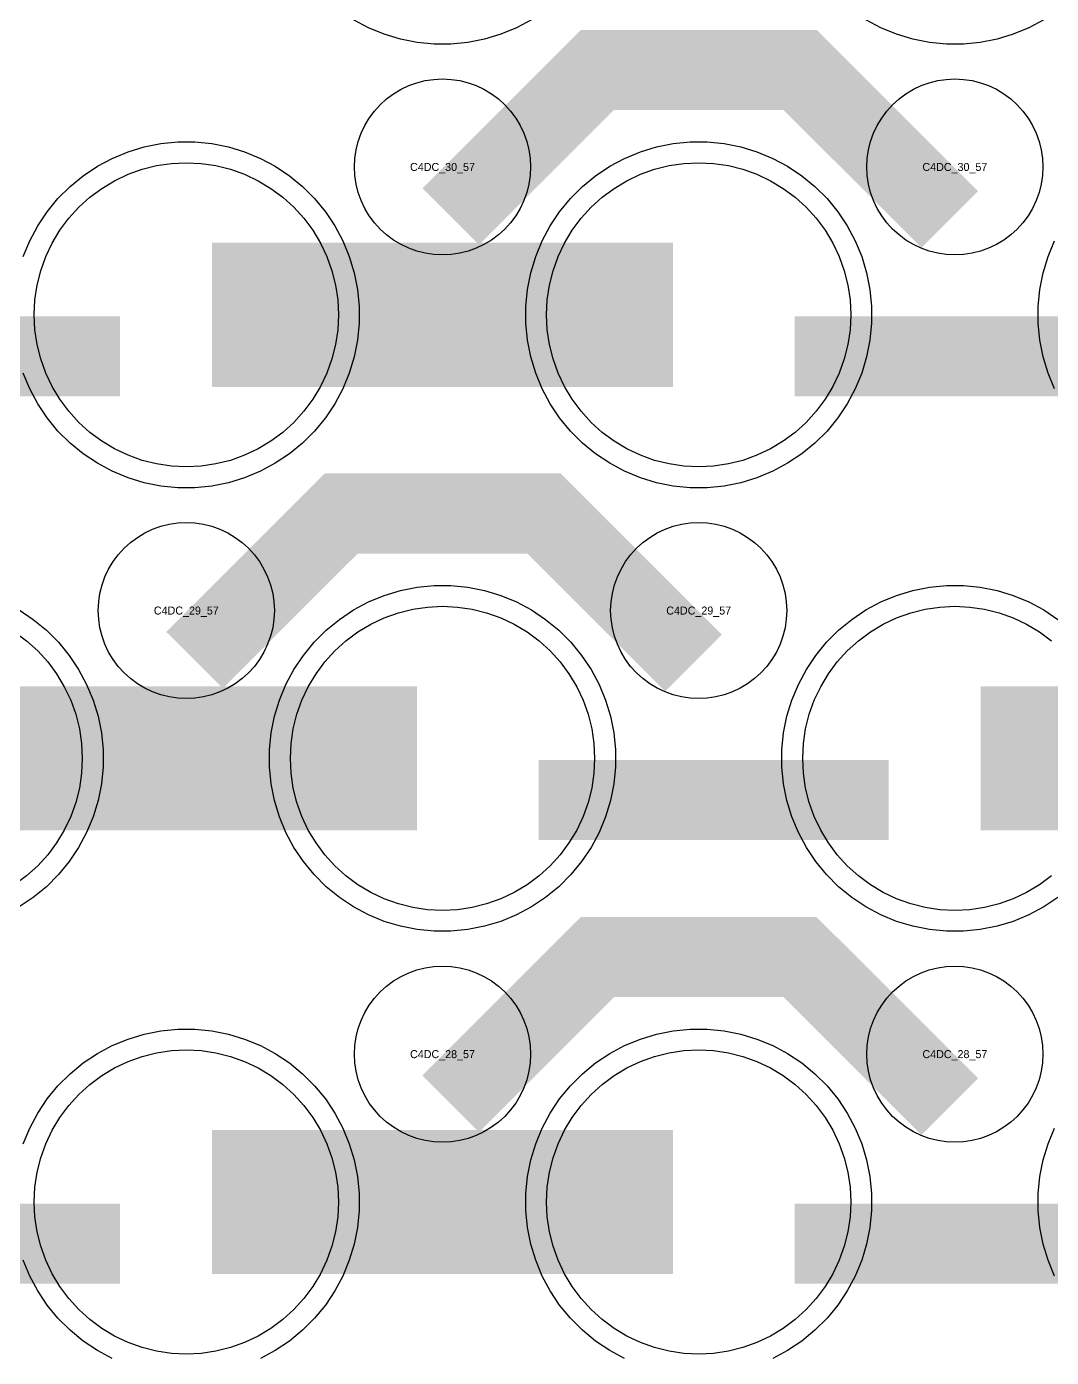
# Model space of a CAD drawing. Extents: x -11880 to 11880, y -14992 to 14992.
# Drawn here: x 6190.1 to 6510.1, y -11008.3 to -10592.6 of the extents above; entities that cross this region are included whole.
import ezdxf
from ezdxf.enums import TextEntityAlignment as Align

# ---------------------------------------------------------------- set-up
doc = ezdxf.new("R2010")
doc.units = 0
doc.header["$MEASUREMENT"] = 0
for name, color, linetype in [('GDS_775_DT_237', 138, 'CONTINUOUS'), ('RDL1_FS', 34, 'CONTINUOUS'), ('RDL_BS', 160, 'CONTINUOUS')]:
    doc.layers.add(name, color=color, linetype=linetype)

msp = doc.modelspace()

# ---------------------------------------------------------------- linework, layer by layer
at = {"layer": 'RDL1_FS', "color": 241, "true_color": 0xf7abae}
for points in [[(6240, -10730.149), (6235.343, -10729.92), (6230.732, -10729.236), (6226.209, -10728.104), (6221.819, -10726.532), (6217.605, -10724.54), (6213.605, -10722.142), (6209.86, -10719.364), (6206.406, -10716.234), (6203.276, -10712.78), (6200.498, -10709.035), (6198.1, -10705.035), (6196.108, -10700.821), (6194.536, -10696.431), (6193.404, -10691.908), (6192.72, -10687.297), (6192.491, -10682.64), (6192.72, -10677.983), (6193.404, -10673.372), (6194.536, -10668.849), (6196.108, -10664.459), (6198.1, -10660.245), (6200.498, -10656.245), (6203.276, -10652.5), (6206.406, -10649.046), (6209.86, -10645.916), (6213.605, -10643.138), (6217.605, -10640.74), (6221.819, -10638.748), (6226.209, -10637.176), (6230.732, -10636.044), (6235.343, -10635.36), (6240, -10635.131), (6244.657, -10635.36), (6249.268, -10636.044), (6253.791, -10637.176), (6258.181, -10638.748), (6262.395, -10640.74), (6266.395, -10643.138), (6270.14, -10645.916), (6273.594, -10649.046), (6276.724, -10652.5), (6279.502, -10656.245), (6281.9, -10660.245), (6283.892, -10664.459), (6285.464, -10668.849), (6286.596, -10673.372), (6287.28, -10677.983), (6287.509, -10682.64), (6287.28, -10687.297), (6286.596, -10691.908), (6285.464, -10696.431), (6283.892, -10700.821), (6281.9, -10705.035), (6279.502, -10709.035), (6276.724, -10712.78), (6273.594, -10716.234), (6270.14, -10719.364), (6266.395, -10722.142), (6262.395, -10724.54), (6258.181, -10726.532), (6253.791, -10728.104), (6249.268, -10729.236), (6244.657, -10729.92)], [(6400, -10730.149), (6395.343, -10729.92), (6390.732, -10729.236), (6386.209, -10728.104), (6381.819, -10726.532), (6377.605, -10724.54), (6373.605, -10722.142), (6369.86, -10719.364), (6366.406, -10716.234), (6363.276, -10712.78), (6360.498, -10709.035), (6358.1, -10705.035), (6356.108, -10700.821), (6354.536, -10696.431), (6353.404, -10691.908), (6352.72, -10687.297), (6352.491, -10682.64), (6352.72, -10677.983), (6353.404, -10673.372), (6354.536, -10668.849), (6356.108, -10664.459), (6358.1, -10660.245), (6360.498, -10656.245), (6363.276, -10652.5), (6366.406, -10649.046), (6369.86, -10645.916), (6373.605, -10643.138), (6377.605, -10640.74), (6381.819, -10638.748), (6386.209, -10637.176), (6390.732, -10636.044), (6395.343, -10635.36), (6400, -10635.131), (6404.657, -10635.36), (6409.268, -10636.044), (6413.791, -10637.176), (6418.181, -10638.748), (6422.395, -10640.74), (6426.395, -10643.138), (6430.14, -10645.916), (6433.594, -10649.046), (6436.724, -10652.5), (6439.502, -10656.245), (6441.9, -10660.245), (6443.892, -10664.459), (6445.464, -10668.849), (6446.596, -10673.372), (6447.28, -10677.983), (6447.509, -10682.64), (6447.28, -10687.297), (6446.596, -10691.908), (6445.464, -10696.431), (6443.892, -10700.821), (6441.9, -10705.035), (6439.502, -10709.035), (6436.724, -10712.78), (6433.594, -10716.234), (6430.14, -10719.364), (6426.395, -10722.142), (6422.395, -10724.54), (6418.181, -10726.532), (6413.791, -10728.104), (6409.268, -10729.236), (6404.657, -10729.92)], [(6240, -11007.279), (6235.343, -11007.05), (6230.732, -11006.366), (6226.209, -11005.234), (6221.819, -11003.662), (6217.605, -11001.67), (6213.605, -10999.272), (6209.86, -10996.494), (6206.406, -10993.364), (6203.276, -10989.91), (6200.498, -10986.165), (6198.1, -10982.165), (6196.108, -10977.951), (6194.536, -10973.561), (6193.404, -10969.038), (6192.72, -10964.427), (6192.491, -10959.77), (6192.72, -10955.113), (6193.404, -10950.502), (6194.536, -10945.979), (6196.108, -10941.589), (6198.1, -10937.375), (6200.498, -10933.375), (6203.276, -10929.63), (6206.406, -10926.176), (6209.86, -10923.046), (6213.605, -10920.268), (6217.605, -10917.87), (6221.819, -10915.878), (6226.209, -10914.306), (6230.732, -10913.174), (6235.343, -10912.49), (6240, -10912.261), (6244.657, -10912.49), (6249.268, -10913.174), (6253.791, -10914.306), (6258.181, -10915.878), (6262.395, -10917.87), (6266.395, -10920.268), (6270.14, -10923.046), (6273.594, -10926.176), (6276.724, -10929.63), (6279.502, -10933.375), (6281.9, -10937.375), (6283.892, -10941.589), (6285.464, -10945.979), (6286.596, -10950.502), (6287.28, -10955.113), (6287.509, -10959.77), (6287.28, -10964.427), (6286.596, -10969.038), (6285.464, -10973.561), (6283.892, -10977.951), (6281.9, -10982.165), (6279.502, -10986.165), (6276.724, -10989.91), (6273.594, -10993.364), (6270.14, -10996.494), (6266.395, -10999.272), (6262.395, -11001.67), (6258.181, -11003.662), (6253.791, -11005.234), (6249.268, -11006.366), (6244.657, -11007.05)], [(6400, -11007.279), (6395.343, -11007.05), (6390.732, -11006.366), (6386.209, -11005.234), (6381.819, -11003.662), (6377.605, -11001.67), (6373.605, -10999.272), (6369.86, -10996.494), (6366.406, -10993.364), (6363.276, -10989.91), (6360.498, -10986.165), (6358.1, -10982.165), (6356.108, -10977.951), (6354.536, -10973.561), (6353.404, -10969.038), (6352.72, -10964.427), (6352.491, -10959.77), (6352.72, -10955.113), (6353.404, -10950.502), (6354.536, -10945.979), (6356.108, -10941.589), (6358.1, -10937.375), (6360.498, -10933.375), (6363.276, -10929.63), (6366.406, -10926.176), (6369.86, -10923.046), (6373.605, -10920.268), (6377.605, -10917.87), (6381.819, -10915.878), (6386.209, -10914.306), (6390.732, -10913.174), (6395.343, -10912.49), (6400, -10912.261), (6404.657, -10912.49), (6409.268, -10913.174), (6413.791, -10914.306), (6418.181, -10915.878), (6422.395, -10917.87), (6426.395, -10920.268), (6430.14, -10923.046), (6433.594, -10926.176), (6436.724, -10929.63), (6439.502, -10933.375), (6441.9, -10937.375), (6443.892, -10941.589), (6445.464, -10945.979), (6446.596, -10950.502), (6447.28, -10955.113), (6447.509, -10959.77), (6447.28, -10964.427), (6446.596, -10969.038), (6445.464, -10973.561), (6443.892, -10977.951), (6441.9, -10982.165), (6439.502, -10986.165), (6436.724, -10989.91), (6433.594, -10993.364), (6430.14, -10996.494), (6426.395, -10999.272), (6422.395, -11001.67), (6418.181, -11003.662), (6413.791, -11005.234), (6409.268, -11006.366), (6404.657, -11007.05)]]:
    msp.add_lwpolyline(points, close=True, dxfattribs=at)
for points in [[(6248.002, -10682.64, 45, 45, 0), (6320.002, -10682.64, 45, 45, 0)], [(6320.002, -10682.64, 45, 45, 0), (6392.002, -10682.64, 45, 45, 0)], [(6248.002, -10959.77, 45, 45, 0), (6320.002, -10959.77, 45, 45, 0)], [(6320.002, -10959.77, 45, 45, 0), (6392.002, -10959.77, 45, 45, 0)]]:
    msp.add_lwpolyline(points, format="xyseb", dxfattribs=at)
at = {"layer": 'RDL1_FS'}
msp.add_lwpolyline([(6320, -10868.714), (6315.343, -10868.485), (6310.732, -10867.801), (6306.209, -10866.669), (6301.819, -10865.097), (6297.605, -10863.105), (6293.605, -10860.707), (6289.86, -10857.929), (6286.406, -10854.799), (6283.276, -10851.345), (6280.498, -10847.6), (6278.1, -10843.6), (6276.108, -10839.386), (6274.536, -10834.996), (6273.404, -10830.473), (6272.72, -10825.862), (6272.491, -10821.205), (6272.72, -10816.548), (6273.404, -10811.937), (6274.536, -10807.414), (6276.108, -10803.024), (6278.1, -10798.81), (6280.498, -10794.81), (6283.276, -10791.065), (6286.406, -10787.611), (6289.86, -10784.481), (6293.605, -10781.703), (6297.605, -10779.305), (6301.819, -10777.313), (6306.209, -10775.741), (6310.732, -10774.609), (6315.343, -10773.925), (6320, -10773.696), (6324.657, -10773.925), (6329.268, -10774.609), (6333.791, -10775.741), (6338.181, -10777.313), (6342.395, -10779.305), (6346.395, -10781.703), (6350.14, -10784.481), (6353.594, -10787.611), (6356.724, -10791.065), (6359.502, -10794.81), (6361.9, -10798.81), (6363.892, -10803.024), (6365.464, -10807.414), (6366.596, -10811.937), (6367.28, -10816.548), (6367.509, -10821.205), (6367.28, -10825.862), (6366.596, -10830.473), (6365.464, -10834.996), (6363.892, -10839.386), (6361.9, -10843.6), (6359.502, -10847.6), (6356.724, -10851.345), (6353.594, -10854.799), (6350.14, -10857.929), (6346.395, -10860.707), (6342.395, -10863.105), (6338.181, -10865.097), (6333.791, -10866.669), (6329.268, -10867.801), (6324.657, -10868.485)], close=True, dxfattribs=at)
for points in [[(6510.14, -10857.929), (6506.395, -10860.707), (6502.395, -10863.105), (6498.181, -10865.097), (6493.791, -10866.669), (6489.268, -10867.801), (6484.657, -10868.485), (6480, -10868.714), (6475.343, -10868.485), (6470.732, -10867.801), (6466.209, -10866.669), (6461.819, -10865.097), (6457.605, -10863.105), (6453.605, -10860.707), (6449.86, -10857.929), (6446.406, -10854.799), (6443.276, -10851.345), (6440.498, -10847.6), (6438.1, -10843.6), (6436.108, -10839.386), (6434.536, -10834.996), (6433.404, -10830.473), (6432.72, -10825.862), (6432.491, -10821.205), (6432.72, -10816.548), (6433.404, -10811.937), (6434.536, -10807.414), (6436.108, -10803.024), (6438.1, -10798.81), (6440.498, -10794.81), (6443.276, -10791.065), (6446.406, -10787.611), (6449.86, -10784.481), (6453.605, -10781.703), (6457.605, -10779.305), (6461.819, -10777.313), (6466.209, -10775.741), (6470.732, -10774.609), (6475.343, -10773.925), (6480, -10773.696), (6484.657, -10773.925), (6489.268, -10774.609), (6493.791, -10775.741), (6498.181, -10777.313), (6502.395, -10779.305), (6506.395, -10781.703), (6510.14, -10784.481)], [(6186.395, -10781.703), (6190.14, -10784.481), (6193.594, -10787.611), (6196.724, -10791.065), (6199.502, -10794.81), (6201.9, -10798.81), (6203.892, -10803.024), (6205.464, -10807.414), (6206.596, -10811.937), (6207.28, -10816.548), (6207.509, -10821.205), (6207.28, -10825.862), (6206.596, -10830.473), (6205.464, -10834.996), (6203.892, -10839.386), (6201.9, -10843.6), (6199.502, -10847.6), (6196.724, -10851.345), (6193.594, -10854.799), (6190.14, -10857.929), (6186.395, -10860.707)]]:
    msp.add_lwpolyline(points, dxfattribs=at)
for points in [[(6168.002, -10821.205, 45, 45, 0), (6240.002, -10821.205, 45, 45, 0)], [(6240.002, -10821.205, 45, 45, 0), (6312.002, -10821.205, 45, 45, 0)], [(6488.002, -10821.205, 45, 45, 0), (6560.002, -10821.205, 45, 45, 0)]]:
    msp.add_lwpolyline(points, format="xyseb", dxfattribs=at)
at = {"layer": 'RDL_BS'}
for points in [[(6347.777, -10590.463), (6343.115, -10592.955), (6338.205, -10594.986), (6333.165, -10596.517), (6327.938, -10597.563), (6322.644, -10598.08), (6317.356, -10598.08), (6312.062, -10597.563), (6306.835, -10596.517), (6301.795, -10594.986), (6296.885, -10592.955), (6292.223, -10590.463)], [(6507.777, -10590.463), (6503.115, -10592.955), (6498.205, -10594.986), (6493.165, -10596.517), (6487.938, -10597.563), (6482.644, -10598.08), (6477.356, -10598.08), (6472.062, -10597.563), (6466.835, -10596.517), (6461.795, -10594.986), (6456.885, -10592.955), (6452.223, -10590.463)], [(6512.191, -10864.641), (6507.777, -10867.588), (6503.115, -10870.08), (6498.205, -10872.111), (6493.165, -10873.642), (6487.938, -10874.688), (6482.644, -10875.205), (6477.356, -10875.205), (6472.062, -10874.688), (6466.835, -10873.642), (6461.795, -10872.111), (6456.885, -10870.08), (6452.223, -10867.588), (6447.809, -10864.641), (6443.708, -10861.279), (6439.926, -10857.497), (6436.564, -10853.396), (6433.617, -10848.982), (6431.125, -10844.32), (6429.094, -10839.41), (6427.563, -10834.37), (6426.517, -10829.143), (6426, -10823.849), (6426, -10818.561), (6426.517, -10813.267), (6427.563, -10808.04), (6429.094, -10803), (6431.125, -10798.09), (6433.617, -10793.428), (6436.564, -10789.014), (6439.926, -10784.913), (6443.708, -10781.131), (6447.809, -10777.769), (6452.223, -10774.822), (6456.885, -10772.33), (6461.795, -10770.299), (6466.835, -10768.768), (6472.062, -10767.722), (6477.356, -10767.205), (6482.644, -10767.205), (6487.938, -10767.722), (6493.165, -10768.768), (6498.205, -10770.299), (6503.115, -10772.33), (6507.777, -10774.822), (6512.191, -10777.769)], [(6187.777, -10774.822), (6192.191, -10777.769), (6196.292, -10781.131), (6200.074, -10784.913), (6203.436, -10789.014), (6206.383, -10793.428), (6208.875, -10798.09), (6210.906, -10803), (6212.437, -10808.04), (6213.483, -10813.267), (6214, -10818.561), (6214, -10823.849), (6213.483, -10829.143), (6212.437, -10834.37), (6210.906, -10839.41), (6208.875, -10844.32), (6206.383, -10848.982), (6203.436, -10853.396), (6200.074, -10857.497), (6196.292, -10861.279), (6192.191, -10864.641), (6187.777, -10867.588)]]:
    msp.add_lwpolyline(points, dxfattribs=at)
for points in [[(6322.562, -10651.954, 25, 25, 0), (6368.377, -10606.139, 25, 25, 0), (6401.93, -10606.139, 25, 25, 0)], [(6478.401, -10652.853, 25, 25, 0), (6431.687, -10606.139, 25, 25, 0), (6401.929, -10606.139, 25, 25, 0)], [(6242.562, -10790.519, 25, 25, 0), (6288.377, -10744.704, 25, 25, 0), (6321.93, -10744.704, 25, 25, 0)], [(6398.401, -10791.418, 25, 25, 0), (6351.687, -10744.704, 25, 25, 0), (6321.929, -10744.704, 25, 25, 0)], [(6350.016, -10834.218, 25, 25, 0), (6459.281, -10834.218, 25, 25, 0)], [(6322.562, -10929.084, 25, 25, 0), (6368.377, -10883.269, 25, 25, 0), (6401.93, -10883.269, 25, 25, 0)], [(6478.401, -10929.983, 25, 25, 0), (6431.687, -10883.269, 25, 25, 0), (6401.929, -10883.269, 25, 25, 0)]]:
    msp.add_lwpolyline(points, format="xyseb", dxfattribs=at)
for points in [[(6320, -10663.946), (6317.307, -10663.814), (6314.635, -10663.418), (6312.016, -10662.761), (6309.481, -10661.854), (6307.044, -10660.702), (6304.72, -10659.309), (6302.557, -10657.706), (6300.558, -10655.894), (6298.746, -10653.895), (6297.143, -10651.732), (6295.75, -10649.408), (6294.598, -10646.971), (6293.691, -10644.436), (6293.034, -10641.817), (6292.638, -10639.145), (6292.506, -10636.452), (6292.638, -10633.759), (6293.034, -10631.087), (6293.691, -10628.468), (6294.598, -10625.933), (6295.75, -10623.496), (6297.143, -10621.172), (6298.746, -10619.009), (6300.558, -10617.01), (6302.557, -10615.198), (6304.72, -10613.595), (6307.044, -10612.202), (6309.481, -10611.05), (6312.016, -10610.143), (6314.635, -10609.486), (6317.307, -10609.09), (6320, -10608.958), (6322.693, -10609.09), (6325.365, -10609.486), (6327.984, -10610.143), (6330.519, -10611.05), (6332.956, -10612.202), (6335.28, -10613.595), (6337.443, -10615.198), (6339.442, -10617.01), (6341.254, -10619.009), (6342.857, -10621.172), (6344.25, -10623.496), (6345.402, -10625.933), (6346.309, -10628.468), (6346.966, -10631.087), (6347.362, -10633.759), (6347.494, -10636.452), (6347.362, -10639.145), (6346.966, -10641.817), (6346.309, -10644.436), (6345.402, -10646.971), (6344.25, -10649.408), (6342.857, -10651.732), (6341.254, -10653.895), (6339.442, -10655.894), (6337.443, -10657.706), (6335.28, -10659.309), (6332.956, -10660.702), (6330.519, -10661.854), (6327.984, -10662.761), (6325.365, -10663.418), (6322.693, -10663.814)], [(6480, -10663.946), (6477.307, -10663.814), (6474.635, -10663.418), (6472.016, -10662.761), (6469.481, -10661.854), (6467.044, -10660.702), (6464.72, -10659.309), (6462.557, -10657.706), (6460.558, -10655.894), (6458.746, -10653.895), (6457.143, -10651.732), (6455.75, -10649.408), (6454.598, -10646.971), (6453.691, -10644.436), (6453.034, -10641.817), (6452.638, -10639.145), (6452.506, -10636.452), (6452.638, -10633.759), (6453.034, -10631.087), (6453.691, -10628.468), (6454.598, -10625.933), (6455.75, -10623.496), (6457.143, -10621.172), (6458.746, -10619.009), (6460.558, -10617.01), (6462.557, -10615.198), (6464.72, -10613.595), (6467.044, -10612.202), (6469.481, -10611.05), (6472.016, -10610.143), (6474.635, -10609.486), (6477.307, -10609.09), (6480, -10608.958), (6482.693, -10609.09), (6485.365, -10609.486), (6487.984, -10610.143), (6490.519, -10611.05), (6492.956, -10612.202), (6495.28, -10613.595), (6497.443, -10615.198), (6499.442, -10617.01), (6501.254, -10619.009), (6502.857, -10621.172), (6504.25, -10623.496), (6505.402, -10625.933), (6506.309, -10628.468), (6506.966, -10631.087), (6507.362, -10633.759), (6507.494, -10636.452), (6507.362, -10639.145), (6506.966, -10641.817), (6506.309, -10644.436), (6505.402, -10646.971), (6504.25, -10649.408), (6502.857, -10651.732), (6501.254, -10653.895), (6499.442, -10655.894), (6497.443, -10657.706), (6495.28, -10659.309), (6492.956, -10660.702), (6490.519, -10661.854), (6487.984, -10662.761), (6485.365, -10663.418), (6482.693, -10663.814)], [(6240, -10802.511), (6237.307, -10802.379), (6234.635, -10801.983), (6232.016, -10801.326), (6229.481, -10800.419), (6227.044, -10799.267), (6224.72, -10797.874), (6222.557, -10796.271), (6220.558, -10794.459), (6218.746, -10792.46), (6217.143, -10790.297), (6215.75, -10787.973), (6214.598, -10785.536), (6213.691, -10783.001), (6213.034, -10780.382), (6212.638, -10777.71), (6212.506, -10775.017), (6212.638, -10772.324), (6213.034, -10769.652), (6213.691, -10767.033), (6214.598, -10764.498), (6215.75, -10762.061), (6217.143, -10759.737), (6218.746, -10757.574), (6220.558, -10755.575), (6222.557, -10753.763), (6224.72, -10752.16), (6227.044, -10750.767), (6229.481, -10749.615), (6232.016, -10748.708), (6234.635, -10748.051), (6237.307, -10747.655), (6240, -10747.523), (6242.693, -10747.655), (6245.365, -10748.051), (6247.984, -10748.708), (6250.519, -10749.615), (6252.956, -10750.767), (6255.28, -10752.16), (6257.443, -10753.763), (6259.442, -10755.575), (6261.254, -10757.574), (6262.857, -10759.737), (6264.25, -10762.061), (6265.402, -10764.498), (6266.309, -10767.033), (6266.966, -10769.652), (6267.362, -10772.324), (6267.494, -10775.017), (6267.362, -10777.71), (6266.966, -10780.382), (6266.309, -10783.001), (6265.402, -10785.536), (6264.25, -10787.973), (6262.857, -10790.297), (6261.254, -10792.46), (6259.442, -10794.459), (6257.443, -10796.271), (6255.28, -10797.874), (6252.956, -10799.267), (6250.519, -10800.419), (6247.984, -10801.326), (6245.365, -10801.983), (6242.693, -10802.379)], [(6400, -10802.511), (6397.307, -10802.379), (6394.635, -10801.983), (6392.016, -10801.326), (6389.481, -10800.419), (6387.044, -10799.267), (6384.72, -10797.874), (6382.557, -10796.271), (6380.558, -10794.459), (6378.746, -10792.46), (6377.143, -10790.297), (6375.75, -10787.973), (6374.598, -10785.536), (6373.691, -10783.001), (6373.034, -10780.382), (6372.638, -10777.71), (6372.506, -10775.017), (6372.638, -10772.324), (6373.034, -10769.652), (6373.691, -10767.033), (6374.598, -10764.498), (6375.75, -10762.061), (6377.143, -10759.737), (6378.746, -10757.574), (6380.558, -10755.575), (6382.557, -10753.763), (6384.72, -10752.16), (6387.044, -10750.767), (6389.481, -10749.615), (6392.016, -10748.708), (6394.635, -10748.051), (6397.307, -10747.655), (6400, -10747.523), (6402.693, -10747.655), (6405.365, -10748.051), (6407.984, -10748.708), (6410.519, -10749.615), (6412.956, -10750.767), (6415.28, -10752.16), (6417.443, -10753.763), (6419.442, -10755.575), (6421.254, -10757.574), (6422.857, -10759.737), (6424.25, -10762.061), (6425.402, -10764.498), (6426.309, -10767.033), (6426.966, -10769.652), (6427.362, -10772.324), (6427.494, -10775.017), (6427.362, -10777.71), (6426.966, -10780.382), (6426.309, -10783.001), (6425.402, -10785.536), (6424.25, -10787.973), (6422.857, -10790.297), (6421.254, -10792.46), (6419.442, -10794.459), (6417.443, -10796.271), (6415.28, -10797.874), (6412.956, -10799.267), (6410.519, -10800.419), (6407.984, -10801.326), (6405.365, -10801.983), (6402.693, -10802.379)], [(6317.356, -10875.205), (6312.062, -10874.688), (6306.835, -10873.642), (6301.795, -10872.111), (6296.885, -10870.08), (6292.223, -10867.588), (6287.809, -10864.641), (6283.708, -10861.279), (6279.926, -10857.497), (6276.564, -10853.396), (6273.617, -10848.982), (6271.125, -10844.32), (6269.094, -10839.41), (6267.563, -10834.37), (6266.517, -10829.143), (6266, -10823.849), (6266, -10818.561), (6266.517, -10813.267), (6267.563, -10808.04), (6269.094, -10803), (6271.125, -10798.09), (6273.617, -10793.428), (6276.564, -10789.014), (6279.926, -10784.913), (6283.708, -10781.131), (6287.809, -10777.769), (6292.223, -10774.822), (6296.885, -10772.33), (6301.795, -10770.299), (6306.835, -10768.768), (6312.062, -10767.722), (6317.356, -10767.205), (6322.644, -10767.205), (6327.938, -10767.722), (6333.165, -10768.768), (6338.205, -10770.299), (6343.115, -10772.33), (6347.777, -10774.822), (6352.191, -10777.769), (6356.292, -10781.131), (6360.074, -10784.913), (6363.436, -10789.014), (6366.383, -10793.428), (6368.875, -10798.09), (6370.906, -10803), (6372.437, -10808.04), (6373.483, -10813.267), (6374, -10818.561), (6374, -10823.849), (6373.483, -10829.143), (6372.437, -10834.37), (6370.906, -10839.41), (6368.875, -10844.32), (6366.383, -10848.982), (6363.436, -10853.396), (6360.074, -10857.497), (6356.292, -10861.279), (6352.191, -10864.641), (6347.777, -10867.588), (6343.115, -10870.08), (6338.205, -10872.111), (6333.165, -10873.642), (6327.938, -10874.688), (6322.644, -10875.205)], [(6320, -10941.076), (6317.307, -10940.944), (6314.635, -10940.548), (6312.016, -10939.891), (6309.481, -10938.984), (6307.044, -10937.832), (6304.72, -10936.439), (6302.557, -10934.836), (6300.558, -10933.024), (6298.746, -10931.025), (6297.143, -10928.862), (6295.75, -10926.538), (6294.598, -10924.101), (6293.691, -10921.566), (6293.034, -10918.947), (6292.638, -10916.275), (6292.506, -10913.582), (6292.638, -10910.889), (6293.034, -10908.217), (6293.691, -10905.598), (6294.598, -10903.063), (6295.75, -10900.626), (6297.143, -10898.302), (6298.746, -10896.139), (6300.558, -10894.14), (6302.557, -10892.328), (6304.72, -10890.725), (6307.044, -10889.332), (6309.481, -10888.18), (6312.016, -10887.273), (6314.635, -10886.616), (6317.307, -10886.22), (6320, -10886.088), (6322.693, -10886.22), (6325.365, -10886.616), (6327.984, -10887.273), (6330.519, -10888.18), (6332.956, -10889.332), (6335.28, -10890.725), (6337.443, -10892.328), (6339.442, -10894.14), (6341.254, -10896.139), (6342.857, -10898.302), (6344.25, -10900.626), (6345.402, -10903.063), (6346.309, -10905.598), (6346.966, -10908.217), (6347.362, -10910.889), (6347.494, -10913.582), (6347.362, -10916.275), (6346.966, -10918.947), (6346.309, -10921.566), (6345.402, -10924.101), (6344.25, -10926.538), (6342.857, -10928.862), (6341.254, -10931.025), (6339.442, -10933.024), (6337.443, -10934.836), (6335.28, -10936.439), (6332.956, -10937.832), (6330.519, -10938.984), (6327.984, -10939.891), (6325.365, -10940.548), (6322.693, -10940.944)], [(6480, -10941.076), (6477.307, -10940.944), (6474.635, -10940.548), (6472.016, -10939.891), (6469.481, -10938.984), (6467.044, -10937.832), (6464.72, -10936.439), (6462.557, -10934.836), (6460.558, -10933.024), (6458.746, -10931.025), (6457.143, -10928.862), (6455.75, -10926.538), (6454.598, -10924.101), (6453.691, -10921.566), (6453.034, -10918.947), (6452.638, -10916.275), (6452.506, -10913.582), (6452.638, -10910.889), (6453.034, -10908.217), (6453.691, -10905.598), (6454.598, -10903.063), (6455.75, -10900.626), (6457.143, -10898.302), (6458.746, -10896.139), (6460.558, -10894.14), (6462.557, -10892.328), (6464.72, -10890.725), (6467.044, -10889.332), (6469.481, -10888.18), (6472.016, -10887.273), (6474.635, -10886.616), (6477.307, -10886.22), (6480, -10886.088), (6482.693, -10886.22), (6485.365, -10886.616), (6487.984, -10887.273), (6490.519, -10888.18), (6492.956, -10889.332), (6495.28, -10890.725), (6497.443, -10892.328), (6499.442, -10894.14), (6501.254, -10896.139), (6502.857, -10898.302), (6504.25, -10900.626), (6505.402, -10903.063), (6506.309, -10905.598), (6506.966, -10908.217), (6507.362, -10910.889), (6507.494, -10913.582), (6507.362, -10916.275), (6506.966, -10918.947), (6506.309, -10921.566), (6505.402, -10924.101), (6504.25, -10926.538), (6502.857, -10928.862), (6501.254, -10931.025), (6499.442, -10933.024), (6497.443, -10934.836), (6495.28, -10936.439), (6492.956, -10937.832), (6490.519, -10938.984), (6487.984, -10939.891), (6485.365, -10940.548), (6482.693, -10940.944)]]:
    msp.add_lwpolyline(points, close=True, dxfattribs=at)
at = {"layer": 'RDL_BS', "color": 241, "true_color": 0xf7abae}
for points in [[(6189.094, -10664.435), (6191.125, -10659.525), (6193.617, -10654.863), (6196.564, -10650.449), (6199.926, -10646.348), (6203.708, -10642.566), (6207.809, -10639.204), (6212.223, -10636.257), (6216.885, -10633.765), (6221.795, -10631.734), (6226.835, -10630.203), (6232.062, -10629.157), (6237.356, -10628.64), (6242.644, -10628.64), (6247.938, -10629.157), (6253.165, -10630.203), (6258.205, -10631.734), (6263.115, -10633.765), (6267.777, -10636.257), (6272.191, -10639.204), (6276.292, -10642.566), (6280.074, -10646.348), (6283.436, -10650.449), (6286.383, -10654.863), (6288.875, -10659.525), (6290.906, -10664.435), (6292.437, -10669.475), (6293.483, -10674.702), (6294, -10679.996), (6294, -10685.284), (6293.483, -10690.578), (6292.437, -10695.805), (6290.906, -10700.845), (6288.875, -10705.755), (6286.383, -10710.417), (6283.436, -10714.831), (6280.074, -10718.932), (6276.292, -10722.714), (6272.191, -10726.076), (6267.777, -10729.023), (6263.115, -10731.515), (6258.205, -10733.546), (6253.165, -10735.077), (6247.938, -10736.123), (6242.644, -10736.64), (6237.356, -10736.64), (6232.062, -10736.123), (6226.835, -10735.077), (6221.795, -10733.546), (6216.885, -10731.515), (6212.223, -10729.023), (6207.809, -10726.076), (6203.708, -10722.714), (6199.926, -10718.932), (6196.564, -10714.831), (6193.617, -10710.417), (6191.125, -10705.755), (6189.094, -10700.845)], [(6511.125, -10705.755), (6509.094, -10700.845), (6507.563, -10695.805), (6506.517, -10690.578), (6506, -10685.284), (6506, -10679.996), (6506.517, -10674.702), (6507.563, -10669.475), (6509.094, -10664.435), (6511.125, -10659.525)], [(6189.094, -10941.565), (6191.125, -10936.655), (6193.617, -10931.993), (6196.564, -10927.579), (6199.926, -10923.478), (6203.708, -10919.696), (6207.809, -10916.334), (6212.223, -10913.387), (6216.885, -10910.895), (6221.795, -10908.864), (6226.835, -10907.333), (6232.062, -10906.287), (6237.356, -10905.77), (6242.644, -10905.77), (6247.938, -10906.287), (6253.165, -10907.333), (6258.205, -10908.864), (6263.115, -10910.895), (6267.777, -10913.387), (6272.191, -10916.334), (6276.292, -10919.696), (6280.074, -10923.478), (6283.436, -10927.579), (6286.383, -10931.993), (6288.875, -10936.655), (6290.906, -10941.565), (6292.437, -10946.605), (6293.483, -10951.832), (6294, -10957.126), (6294, -10962.414), (6293.483, -10967.708), (6292.437, -10972.935), (6290.906, -10977.975), (6288.875, -10982.885), (6286.383, -10987.547), (6283.436, -10991.961), (6280.074, -10996.062), (6276.292, -10999.844), (6272.191, -11003.206), (6267.777, -11006.153), (6263.115, -11008.645)], [(6376.885, -11008.645), (6372.223, -11006.153), (6367.809, -11003.206), (6363.708, -10999.844), (6359.926, -10996.062), (6356.564, -10991.961), (6353.617, -10987.547), (6351.125, -10982.885), (6349.094, -10977.975), (6347.563, -10972.935), (6346.517, -10967.708), (6346, -10962.414), (6346, -10957.126), (6346.517, -10951.832), (6347.563, -10946.605), (6349.094, -10941.565), (6351.125, -10936.655), (6353.617, -10931.993), (6356.564, -10927.579), (6359.926, -10923.478), (6363.708, -10919.696), (6367.809, -10916.334), (6372.223, -10913.387), (6376.885, -10910.895), (6381.795, -10908.864), (6386.835, -10907.333), (6392.062, -10906.287), (6397.356, -10905.77), (6402.644, -10905.77), (6407.938, -10906.287), (6413.165, -10907.333), (6418.205, -10908.864), (6423.115, -10910.895), (6427.777, -10913.387), (6432.191, -10916.334), (6436.292, -10919.696), (6440.074, -10923.478), (6443.436, -10927.579), (6446.383, -10931.993), (6448.875, -10936.655), (6450.906, -10941.565), (6452.437, -10946.605), (6453.483, -10951.832), (6454, -10957.126), (6454, -10962.414), (6453.483, -10967.708), (6452.437, -10972.935), (6450.906, -10977.975), (6448.875, -10982.885), (6446.383, -10987.547), (6443.436, -10991.961), (6440.074, -10996.062), (6436.292, -10999.844), (6432.191, -11003.206), (6427.777, -11006.153), (6423.115, -11008.645)], [(6511.125, -10982.885), (6509.094, -10977.975), (6507.563, -10972.935), (6506.517, -10967.708), (6506, -10962.414), (6506, -10957.126), (6506.517, -10951.832), (6507.563, -10946.605), (6509.094, -10941.565), (6511.125, -10936.655)], [(6216.885, -11008.645), (6212.223, -11006.153), (6207.809, -11003.206), (6203.708, -10999.844), (6199.926, -10996.062), (6196.564, -10991.961), (6193.617, -10987.547), (6191.125, -10982.885), (6189.094, -10977.975)]]:
    msp.add_lwpolyline(points, dxfattribs=at)
msp.add_lwpolyline([(6397.356, -10736.64), (6392.062, -10736.123), (6386.835, -10735.077), (6381.795, -10733.546), (6376.885, -10731.515), (6372.223, -10729.023), (6367.809, -10726.076), (6363.708, -10722.714), (6359.926, -10718.932), (6356.564, -10714.831), (6353.617, -10710.417), (6351.125, -10705.755), (6349.094, -10700.845), (6347.563, -10695.805), (6346.517, -10690.578), (6346, -10685.284), (6346, -10679.996), (6346.517, -10674.702), (6347.563, -10669.475), (6349.094, -10664.435), (6351.125, -10659.525), (6353.617, -10654.863), (6356.564, -10650.449), (6359.926, -10646.348), (6363.708, -10642.566), (6367.809, -10639.204), (6372.223, -10636.257), (6376.885, -10633.765), (6381.795, -10631.734), (6386.835, -10630.203), (6392.062, -10629.157), (6397.356, -10628.64), (6402.644, -10628.64), (6407.938, -10629.157), (6413.165, -10630.203), (6418.205, -10631.734), (6423.115, -10633.765), (6427.777, -10636.257), (6432.191, -10639.204), (6436.292, -10642.566), (6440.074, -10646.348), (6443.436, -10650.449), (6446.383, -10654.863), (6448.875, -10659.525), (6450.906, -10664.435), (6452.437, -10669.475), (6453.483, -10674.702), (6454, -10679.996), (6454, -10685.284), (6453.483, -10690.578), (6452.437, -10695.805), (6450.906, -10700.845), (6448.875, -10705.755), (6446.383, -10710.417), (6443.436, -10714.831), (6440.074, -10718.932), (6436.292, -10722.714), (6432.191, -10726.076), (6427.777, -10729.023), (6423.115, -10731.515), (6418.205, -10733.546), (6413.165, -10735.077), (6407.938, -10736.123), (6402.644, -10736.64)], close=True, dxfattribs=at)
for points in [[(6110.016, -10695.653, 25, 25, 0), (6219.281, -10695.653, 25, 25, 0)], [(6430.016, -10695.653, 25, 25, 0), (6539.281, -10695.653, 25, 25, 0)], [(6110.016, -10972.783, 25, 25, 0), (6219.281, -10972.783, 25, 25, 0)], [(6430.016, -10972.783, 25, 25, 0), (6539.281, -10972.783, 25, 25, 0)]]:
    msp.add_lwpolyline(points, format="xyseb", dxfattribs=at)

# ---------------------------------------------------------------- texts
at = {"layer": 'GDS_775_DT_237'}
for s, p in [('C4DC_30_57', (6320, -10636.452)), ('C4DC_30_57', (6320, -10636.452)), ('C4DC_30_57', (6480, -10636.452)), ('C4DC_30_57', (6480, -10636.452)), ('C4DC_29_57', (6240, -10775.017)), ('C4DC_29_57', (6240, -10775.017)), ('C4DC_29_57', (6400, -10775.017)), ('C4DC_29_57', (6400, -10775.017)), ('C4DC_28_57', (6320, -10913.582)), ('C4DC_28_57', (6320, -10913.582)), ('C4DC_28_57', (6480, -10913.582)), ('C4DC_28_57', (6480, -10913.582))]:
    msp.add_text(s, height=2.5, dxfattribs=at).set_placement(p, align=Align.MIDDLE_CENTER)

doc.saveas('drawing.dxf')
